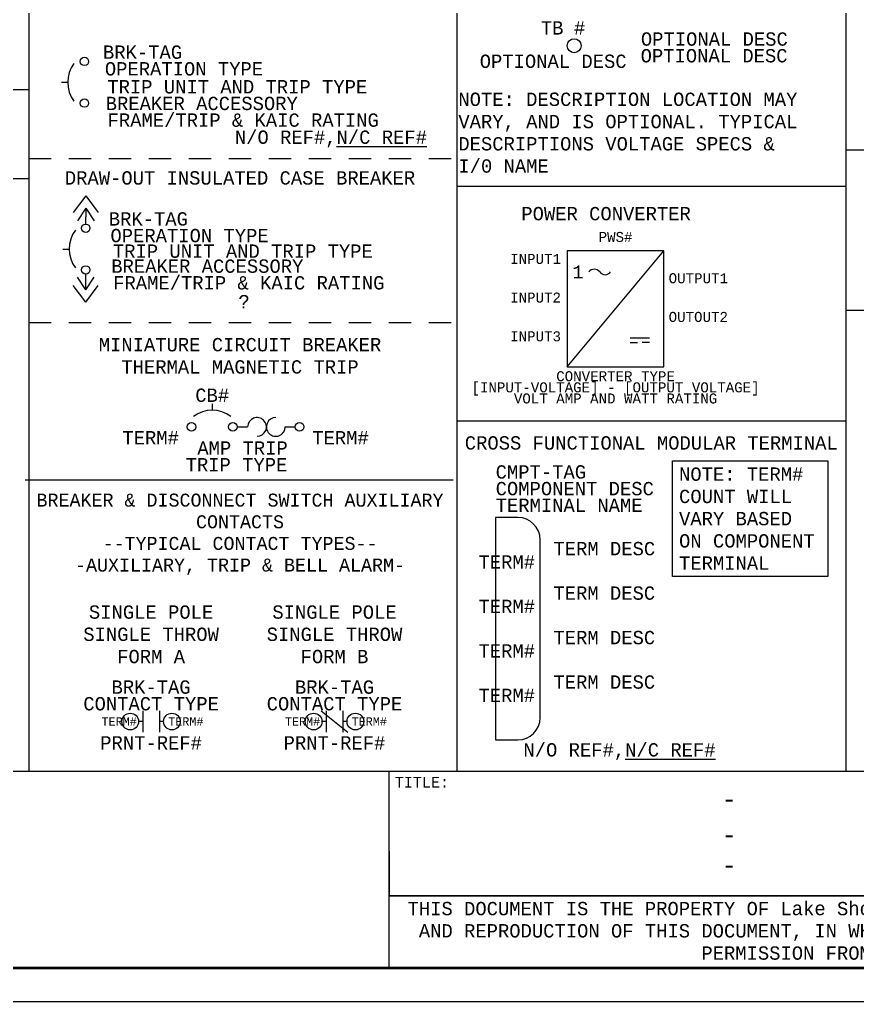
# Model space of a CAD drawing. Header units: inches. Extents: x -0.2 to 16.8, y -0.2 to 10.8.
# Drawn here: x 7.07 to 11.78, y -0.19 to 5.33 of the extents above; entities that cross this region are included whole.
import ezdxf
from ezdxf.enums import TextEntityAlignment as Align

# ---------------------------------------------------------------- set-up
doc = ezdxf.new("R2010")
doc.units = ezdxf.units.IN
doc.header["$LTSCALE"] = 0.25
doc.header["$MEASUREMENT"] = 0
doc.linetypes.add('DASHED', pattern=[0.75, 0.5, -0.25])
doc.layers.get('0').update_dxf_attribs({"linetype": 'CONTINUOUS'})
doc.layers.add('Border', color=250, linetype='CONTINUOUS', plot=False)
for name, color, linetype in [('DESC', 150, 'CONTINUOUS'), ('LOC', 8, 'CONTINUOUS'), ('MISC', 7, 'CONTINUOUS'), ('SYMS', 7, 'CONTINUOUS'), ('TAGFIXED', 7, 'CONTINUOUS'), ('TAGS', 150, 'CONTINUOUS'), ('TERMS', 123, 'CONTINUOUS'), ('TITLEBLOCK', 7, 'CONTINUOUS'), ('WIRES', 7, 'CONTINUOUS'), ('XREF', 7, 'CONTINUOUS'), ('XREFCHILD', 134, 'CONTINUOUS')]:
    doc.layers.add(name, color=color, linetype=linetype)
doc.styles.add('Mono 821', font='monos.ttf', dxfattribs={"height": 1.8})
doc.styles.add('Mono 821 Leader', font='monos.ttf', dxfattribs={"height": 0.075})
doc.styles.get("Standard").update_dxf_attribs({"font": 'SIMPLEX'})
doc.styles.add('WD', font='monosb.ttf')
doc.styles.add('WD_IEC', font='monosb.ttf', dxfattribs={"width": 0.9, "height": 4})

# ---------------------------------------------------------------- blocks, each defined once
blk = doc.blocks.new('ECAD_LSE_Custom_TB_2.0')
at = {"layer": 'Border', "linetype": 'Continuous'}
blk.add_lwpolyline([(0, 0), (17, 0), (17, 11), (0, 11)], close=True, dxfattribs=at)
at = {"layer": 'TITLEBLOCK', "linetype": 'Continuous'}
for p, q in [((0.1875, 1.2933), (16.8125, 1.2933)), ((9.3392, 0.8438), (9.3392, 0.5938))]:
    blk.add_line(p, q, dxfattribs=at)
at = {"layer": 'TITLEBLOCK', "color": 7, "linetype": 'Continuous'}
for p, q in [((9.3392, 0.1875), (9.3392, 1.2933)), ((13.1913, 0.5938), (9.3392, 0.5938))]:
    blk.add_line(p, q, dxfattribs=at)
at = {"layer": 'TITLEBLOCK', "color": 7, "linetype": 'Continuous', "const_width": 0.0152}
blk.add_lwpolyline([(0.1875, 10.8125), (0.1875, 0.1875), (16.8125, 0.1875), (16.8125, 10.8125)], close=True, dxfattribs=at)
at = {"layer": 'TITLEBLOCK', "linetype": 'Continuous'}
blk.add_lwpolyline([(13.1913, 0.1875), (9.3392, 0.1875), (9.3392, 0.5938), (13.1913, 0.5938)], dxfattribs=at)
at = {"layer": 'TITLEBLOCK', "style": 'Mono 821'}
blk.add_text('TITLE:', height=0.06, dxfattribs=at).set_placement((9.3705, 1.2621), align=Align.TOP_LEFT)
at = {"layer": 'TITLEBLOCK', "linetype": 'Continuous', "insert": (12.3652, 0.3961), "char_height": 0.075, "attachment_point": 5, "style": 'Mono 821 Leader'}
blk.add_mtext_dynamic_manual_height_columns('\\pxqc;THIS DOCUMENT IS THE PROPERTY OF Lake Shore Electric LLC.  UNDER COPYRIGHT LAW, DISTRIBUTION AND REPRODUCTION OF THIS DOCUMENT, IN WHOLE OR IN PART,IS PROHIBITED WITHOUT PRIOR WRITTEN PERMISSION FROM Lake Shore Electric LLC.', width=6.05654, gutter_width=0.375, heights=[0], dxfattribs=at)
at = {"layer": 'TITLEBLOCK', "linetype": 'Continuous', "lineweight": 30, "flags": 104}
blk.add_attdef('SYSTEM_SPECS', text='', height=0.075, dxfattribs=at).set_placement((13.25, 10.7188), align=Align.TOP_LEFT)
at = {"layer": 'TITLEBLOCK', "linetype": 'Continuous', "style": 'Mono 821'}
blk.add_attdef('PROJECT_NAME', text='', height=0.1, dxfattribs=at).set_placement((13.5075, 1.2089), align=Align.MIDDLE_LEFT)
blk.add_attdef('CUSTOMER_DESIGNATION', text='', height=0.1, dxfattribs=at).set_placement((11.25, 1.1875), align=Align.TOP_CENTER)
for tag, p in [('CUSTOMER', (14.4154, 1)), ('SCALE', (16.0901, 0.9724)), ('SWBD_AMP_VOLT_KAIC_NEMA', (11.25, 0.9375)), ('CUSTOMER_2', (14.4154, 0.8438)), ('CUSTOMER_3', (14.4154, 0.6875)), ('QUOTE_NUMBER', (16.0636, 0.7097)), ('DWG_NUMBER', (16.1041, 0.3594))]:
    blk.add_attdef(tag, text='', height=0.1, dxfattribs=at).set_placement(p, align=Align.MIDDLE_CENTER)
blk.add_attdef('DWG_TYPE', text='', height=0.1, dxfattribs=at).set_placement((11.25, 0.6875), align=Align.BOTTOM_CENTER)
blk = doc.blocks.new('HCB11TH')
for p, q in [((0, 0.1295), (0, 0.0949)), ((0.1406, 0), (0.1992, 0)), ((0.4102, 0), (0.4673, 0))]:
    blk.add_line(p, q)
for centre in [(-0.1165, 0), (0.1165, 0), (0.4915, 0)]:
    blk.add_circle(centre, 0.0242)
for centre, radius, start, end in [((0, -0.082), 0.1758, 53.1301, 126.8699), ((0.252, 0), 0.0527, 270.001, 180.002), ((0.3574, 0), 0.0527, 90, 0.001)]:
    blk.add_arc(centre, radius, start, end)
at = {"style": 'WD'}
for tag, p in [('INST', (0, 0.6194)), ('LOC', (0, 0.4922)), ('DESC1', (0, 0.375)), ('DESC2', (0, 0.2812)), ('TAG1', (0, 0.1406)), ('RATING1', (0, -0.1406)), ('XREF', (0, -0.239))]:
    blk.add_attdef(tag, text='', height=0.075, dxfattribs=at).set_placement(p, align=Align.CENTER)
for tag, p, height, flags in [('X2LINK', (0, 0.1641), 0.0075, 1), ('FAMILY', (0.1535, 0.1143), 0.0075, 9), ('X4TERM01', (-0.1406, 0), 0.00938, 1), ('X8LINK', (0, 0), 0.0075, 1), ('X1TERM02', (0.5156, 0), 0.00938, 1)]:
    blk.add_attdef(tag, p, '', height=height, dxfattribs=dict(at, flags=flags))
at = {"linetype": 'Continuous', "style": 'WD', "flags": 9}
for tag, p in [('MFG', (0.1708, 0.0665)), ('CAT', (0.1723, 0.0811)), ('ASSYCODE', (0.1641, 0.0469))]:
    blk.add_attdef(tag, text='', height=0.0075, dxfattribs=at).set_placement(p, align=Align.CENTER)
at = {"linetype": 'Continuous', "style": 'WD', "flags": 8}
blk.add_attdef('TERM01', text='', height=0.075, dxfattribs=at).set_placement((-0.1875, -0.0235), align=Align.TOP_RIGHT)
blk.add_attdef('TERM02', text='', height=0.075, dxfattribs=at).set_placement((0.5625, -0.0235), align=Align.TOP_LEFT)
blk = doc.blocks.new('HCB21IT')
at = {"linetype": 'Continuous'}
for p, q in [((-0.0469, 0.06), (-0.0469, -0.06)), ((0.0469, 0.06), (0.0469, -0.06))]:
    blk.add_line(p, q, dxfattribs=at)
for p, q in [((-0.0469, 0), (-0.0703, 0)), ((0.0703, 0), (0.0469, 0))]:
    blk.add_line(p, q)
for centre in [(-0.1172, 0), (0.1172, 0)]:
    blk.add_circle(centre, 0.0469)
at = {"style": 'WD'}
for tag, p in [('INST', (0, 0.3188)), ('LOC', (0, 0.1916)), ('TAG2', (0, 0.0744)), ('XREF', (0, -0.1574)), ('DESC1', (0, -0.2934)), ('DESC2', (0, -0.3872))]:
    blk.add_attdef(tag, text='', height=0.075, dxfattribs=at).set_placement(p, align=Align.CENTER)
for tag, p, height in [('X2LINK', (0, 0.1289), 0.0075), ('X1TERM02', (0.1641, 0), 0.00938), ('X8LINK', (0, -0.1289), 0.0075)]:
    blk.add_attdef(tag, p, '', height=height, dxfattribs=at)
at = {"linetype": 'Continuous', "style": 'WD', "flags": 8}
for tag, p in [('TERM01', (-0.1172, 0)), ('TERM02', (0.1172, 0))]:
    blk.add_attdef(tag, text='', height=0.0469, dxfattribs=at).set_placement(p, align=Align.MIDDLE_CENTER)
at = {"style": 'WD'}
for tag, p, height, flags in [('X4TERM01', (-0.1641, 0), 0.00938, 1), ('CONTACT', (0.073, 0.0272), 0.0075, 1), ('FAMILY', (0.073, 0.0397), 0.0075, 9)]:
    blk.add_attdef(tag, p, '', height=height, dxfattribs=dict(at, flags=flags))
blk = doc.blocks.new('HCN1_11P_4FCB')
at = {"layer": 'SYMS', "linetype": 'Continuous'}
for p, q in [((0.125, 0.25), (0, 0.25)), ((0, 0.25), (0, -1)), ((0.25, -0.875), (0.25, 0.125)), ((0, -1), (0.125, -1))]:
    blk.add_line(p, q, dxfattribs=at)
for centre, start, end in [((0.125, 0.125), 360, 90), ((0.125, -0.875), 270, 0)]:
    blk.add_arc(centre, 0.125, start, end, dxfattribs=at)
at = {"layer": 'SYMS', "style": 'WD'}
for tag, p in [('INST', (0.1055, 0.75)), ('LOC', (0.1055, 0.6328)), ('DESC1', (0.1055, 0.5156)), ('DESC2', (0.1055, 0.4218)), ('TAG1', (0.1055, 0.2812)), ('XREF', (0.75, 0.3))]:
    blk.add_attdef(tag, p, '', height=0.075, dxfattribs=at)
for tag, p, height, flags in [('ACE_FLAG', (0.0363, 0.1096), 0.075, 9), ('WDBLKNAM', (0.1312, 0.0937), 0.075, 9), ('GENDER', (0.082, 0.0597), 0.075, 9), ('FAMILY', (0.0363, 0.0908), 0.0075, 9), ('X1TERM01P', (0.25, 0), 0.0075, 1), ('X1TERM02P', (0.25, -0.25), 0.0075, 1), ('X1TERM03P', (0.25, -0.5), 0.0075, 1), ('X1TERM04P', (0.25, -0.75), 0.0075, 1), ('X8LINK', (0.125, -1.0312), 0.0075, 1)]:
    blk.add_attdef(tag, p, '', height=height, dxfattribs=dict(at, flags=flags))
at = {"layer": 'SYMS', "linetype": 'Continuous', "style": 'WD', "flags": 8}
for tag, p in [('TERMDESC01P', (0.325, 0.0375)), ('TERMDESC02P', (0.325, -0.2125)), ('TERMDESC03P', (0.325, -0.4625)), ('TERMDESC04P', (0.325, -0.7125))]:
    blk.add_attdef(tag, p, '', height=0.075, dxfattribs=at)
at = {"layer": 'SYMS', "linetype": 'Continuous', "style": 'WD', "flags": 9}
for tag, p in [('ASSYCODE', (0.0343, 0.0486)), ('MFG', (0.0379, 0.0589)), ('CAT', (0.0394, 0.0734))]:
    blk.add_attdef(tag, text='', height=0.0075, dxfattribs=at).set_placement(p, align=Align.CENTER)
at = {"layer": 'SYMS', "color": 7, "style": 'WD'}
for tag, p in [('X1_TINY_DOT_DONT_REMOVE_01P', (0.25, 0)), ('X1_TINY_DOT_DONT_REMOVE_02P', (0.25, -0.25)), ('X1_TINY_DOT_DONT_REMOVE_03P', (0.25, -0.5)), ('X1_TINY_DOT_DONT_REMOVE_04P', (0.25, -0.75))]:
    blk.add_attdef(tag, p, '', height=0.075, dxfattribs=at)
at = {"layer": 'SYMS', "linetype": 'Continuous', "style": 'WD', "flags": 8}
for tag, p in [('TERM01P', (0.125, 0)), ('TERM02P', (0.125, -0.25)), ('TERM03P', (0.125, -0.5)), ('TERM04P', (0.125, -0.75))]:
    blk.add_attdef(tag, text='', height=0.075, dxfattribs=at).set_placement(p, align=Align.MIDDLE_CENTER)
for tag, p in [('X1WIRE01P', (0.325, -0.0375)), ('X1WIRE02P', (0.325, -0.2875)), ('X1WIRE03P', (0.325, -0.5375)), ('X1WIRE04P', (0.325, -0.7875))]:
    blk.add_attdef(tag, text='', height=0.075, dxfattribs=at).set_placement(p, align=Align.TOP_LEFT)
blk = doc.blocks.new('VCB1')
blk.add_line((-0.1284, 0), (-0.0938, 0))
for centre in [(0, 0.1172), (0, -0.1172)]:
    blk.add_circle(centre, 0.0234)
blk.add_arc((0.082, 0), 0.1758, 143.1301, 216.8699)
at = {"style": 'WD'}
for tag, p in [('INST', (-0.2461, 0.3047)), ('LOC', (-0.2461, 0.1641)), ('TAG1', (-0.2446, 0.0248)), ('RATING1', (-0.2461, -0.1172)), ('DESC1', (-0.2433, -0.2578)), ('DESC2', (-0.2433, -0.3703))]:
    blk.add_attdef(tag, text='', height=0.075, dxfattribs=at).set_placement(p, align=Align.RIGHT)
for tag, height, flags, p in [('TERM01', 0.075, 8, (-0.0412, 0.155)), ('FAMILY', 0.0075, 9, (-0.1066, -0.0273)), ('CAT', 0.0075, 9, (-0.1066, -0.0548)), ('CONTACT', 0.0075, 9, (-0.0966, -0.0968)), ('MFG', 0.0075, 9, (-0.1066, -0.0661))]:
    blk.add_attdef(tag, text='', height=height, dxfattribs=dict(at, flags=flags)).set_placement(p, align=Align.RIGHT)
at = {"style": 'WD', "flags": 1}
for tag, p in [('X2TERM01', (0, 0.1406)), ('X8TERM02', (0, -0.1406))]:
    blk.add_attdef(tag, p, '', height=0.00938, dxfattribs=at)
at = {"style": 'WD'}
for tag, p, height in [('X4LINK', (-0.1992, 0), 0.0075), ('X1LINK', (0, 0), 0.0075), ('XREF', (0.1406, -0.0281), 0.075)]:
    blk.add_attdef(tag, p, '', height=height, dxfattribs=at)
at = {"style": 'WD', "flags": 9}
blk.add_attdef('ASSYCODE', text='', height=0.0075, dxfattribs=at).set_placement((-0.115, -0.0796), align=Align.CENTER)
at = {"style": 'WD', "flags": 8}
blk.add_attdef('TERM02', text='', height=0.075, dxfattribs=at).set_placement((-0.0305, -0.1601), align=Align.TOP_RIGHT)
blk = doc.blocks.new('VC01PJ')
for p, q in [((0, 0.0469), (-0.0703, -0.0469)), ((0, 0.0469), (0.0703, -0.0469)), ((0, -0.0234), (-0.0469, -0.0938)), ((0, -0.0234), (0.0469, -0.0938)), ((0, -0.0234), (0, -0.0703))]:
    blk.add_line(p, q)
at = {"style": 'WD'}
for tag, p in [('INST', (-0.1172, 0.3047)), ('LOC', (-0.1172, 0.1875)), ('TAG1', (-0.1172, 0.0703)), ('DESC1', (-0.1172, -0.0469)), ('DESC2', (-0.1172, -0.1407))]:
    blk.add_attdef(tag, text='', height=0.075, dxfattribs=at).set_placement(p, align=Align.RIGHT)
at = {"linetype": 'Continuous', "style": 'WD', "flags": 8}
blk.add_attdef('TERM02', (0.0352, 0.0469), '', height=0.075, dxfattribs=at)
at = {"style": 'WD'}
for tag, p, height, flags in [('FAMILY', (-0.0988, 0.0477), 0.0075, 9), ('X2TERM02', (0, 0.0469), 0.00938, 1), ('X2TERMDESC02', (0.0196, 0.0312), 0.0075, 1), ('X8TERM01', (0, -0.0703), 0.00938, 1), ('X8TERMDESC01', (0.0098, -0.086), 0.0075, 1)]:
    blk.add_attdef(tag, p, '', height=height, dxfattribs=dict(at, flags=flags))
at = {"linetype": 'Continuous', "style": 'WD', "flags": 9}
for tag, p in [('MFG', (-0.0815, 0)), ('CAT', (-0.08, 0.0146)), ('ASSYCODE', (-0.0818, -0.0105))]:
    blk.add_attdef(tag, text='', height=0.0075, dxfattribs=at).set_placement(p, align=Align.CENTER)
at = {"style": 'WD'}
for tag, p in [('X4LINK', (-0.0938, -0.0469)), ('X1LINK', (0.0938, -0.0469))]:
    blk.add_attdef(tag, p, '', height=0.0075, dxfattribs=at)
at = {"linetype": 'Continuous', "style": 'WD', "flags": 8}
blk.add_attdef('TERM01', text='', height=0.075, dxfattribs=at).set_placement((0.0352, -0.1172), align=Align.TOP_LEFT)
blk = doc.blocks.new('VC02PJ')
for p, q in [((0, 0.0469), (-0.0703, -0.0469)), ((0, 0.0469), (0.0703, -0.0469)), ((0, -0.0234), (-0.0469, -0.0938)), ((0, -0.0234), (0.0469, -0.0938)), ((0, -0.0234), (0, -0.0703))]:
    blk.add_line(p, q)
at = {"style": 'WD'}
for tag, p in [('INST', (-0.1172, 0.3047)), ('LOC', (-0.1172, 0.1875)), ('TAG2', (-0.1172, 0.0703)), ('DESC1', (-0.1172, -0.0469)), ('DESC2', (-0.1172, -0.1407))]:
    blk.add_attdef(tag, text='', height=0.075, dxfattribs=at).set_placement(p, align=Align.RIGHT)
at = {"linetype": 'Continuous', "style": 'WD', "flags": 8}
blk.add_attdef('TERM01', (0.0352, 0.0469), '', height=0.075, dxfattribs=at)
at = {"style": 'WD'}
for tag, p, height, flags in [('FAMILY', (-0.0988, 0.0477), 0.0075, 9), ('X2TERM01', (0, 0.0469), 0.00938, 1), ('X2TERMDESC01', (0.0196, 0.0332), 0.0075, 1), ('X8TERMDESC02', (0.0171, -0.0542), 0.0075, 1), ('X8TERM02', (0, -0.0703), 0.00938, 1)]:
    blk.add_attdef(tag, p, '', height=height, dxfattribs=dict(at, flags=flags))
for tag, p in [('X4LINK', (-0.0938, -0.0469)), ('X1LINK', (0.0938, -0.0469))]:
    blk.add_attdef(tag, p, '', height=0.0075, dxfattribs=at)
at = {"linetype": 'Continuous', "style": 'WD', "flags": 8}
blk.add_attdef('TERM02', text='', height=0.075, dxfattribs=at).set_placement((0.0352, -0.1172), align=Align.TOP_LEFT)
blk = doc.blocks.new('HCR22T')
at = {"linetype": 'Continuous'}
for p, q in [((-0.075, 0.06), (0.075, -0.06)), ((-0.0469, 0.06), (-0.0469, -0.06)), ((0.0469, 0.06), (0.0469, -0.06))]:
    blk.add_line(p, q, dxfattribs=at)
for p, q in [((-0.0469, 0), (-0.0703, 0)), ((0.0703, 0), (0.0469, 0))]:
    blk.add_line(p, q)
for centre in [(-0.1172, 0), (0.1172, 0)]:
    blk.add_circle(centre, 0.0469)
at = {"style": 'WD'}
for tag, p in [('INST', (0, 0.3381)), ('LOC', (0, 0.2109)), ('TAG2', (0, 0.0938)), ('XREF', (0, -0.1574)), ('DESC1', (0, -0.2902)), ('DESC2', (0, -0.384)), ('DESC3', (0, -0.4777))]:
    blk.add_attdef(tag, text='', height=0.075, dxfattribs=at).set_placement(p, align=Align.CENTER)
for tag, p in [('X2LINK', (0, 0.0938)), ('X8LINK', (0, -0.0938))]:
    blk.add_attdef(tag, p, '', height=0.0075, dxfattribs=at)
at = {"linetype": 'Continuous', "style": 'WD', "flags": 8}
for tag, p in [('TERM01', (-0.1172, 0)), ('TERM02', (0.1172, 0))]:
    blk.add_attdef(tag, text='', height=0.0469, dxfattribs=at).set_placement(p, align=Align.MIDDLE_CENTER)
at = {"style": 'WD'}
for tag, p, height, flags in [('X4TERM01', (-0.1641, 0), 0.00938, 1), ('CONTACT', (0.073, 0.0272), 0.0075, 1), ('FAMILY', (0.073, 0.0397), 0.0075, 9), ('X1TERM02', (0.1641, 0), 0.00938, 1)]:
    blk.add_attdef(tag, p, '', height=height, dxfattribs=dict(at, flags=flags))
blk = doc.blocks.new('HT0002')
blk.add_circle((0, 0), 0.0524)
at = {"style": 'WD'}
for tag, p in [('INST', (0.0469, 0.3147)), ('LOC', (0.0469, 0.1875)), ('DESC1', (0.0399, -0.2888))]:
    blk.add_attdef(tag, p, '', height=0.075, dxfattribs=at)
at = {"linetype": 'Continuous', "style": 'WD', "flags": 8}
for tag, p, height in [('TERM01', (0.0469, 0.0703), 0.0938), ('TAGSTRIP', (0.0399, -0.1716), 0.075), ('DESC2', (0.0399, -0.3826), 0.075), ('DESC3', (0.0399, -0.4763), 0.075)]:
    blk.add_attdef(tag, p, '', height=height, dxfattribs=at)
at = {"style": 'WD', "flags": 1}
for tag, p, height in [('STRIPSEQ', (0, 0), 0.075), ('LINKTERM', (0, -0.0014), 0.075), ('X2PIN01', (0.0244, 0.0629), 0.075), ('X1PIN01', (0.0651, 0.0123), 0.075), ('X4PIN01', (-0.0853, -0.0282), 0.075), ('X4TERM01', (-0.0524, 0), 0.00938), ('X4TERMDESC01', (-0.0414, -0.0172), 0.0187), ('X2TERMDESC01', (-0.0045, 0.0215), 0.0187), ('X2TERM01', (0, 0.0524), 0.00938), ('X8PIN01', (0.0192, -0.0721), 0.075), ('X1TERMDESC01', (0.0294, 0.0052), 0.0187), ('X1TERM01', (0.0524, 0), 0.00938), ('X8TERM01', (0, -0.0524), 0.00938), ('X8TERMDESC01', (0, -0.0402), 0.0187)]:
    blk.add_attdef(tag, p, '', height=height, dxfattribs=at)
at = {"style": 'WD', "width": 0.7, "flags": 1}
blk.add_attdef('ASSYCODE', (0.0469, -0.2109), '', height=0.0075, dxfattribs=at)
at = {"linetype": 'Continuous', "style": 'WD', "width": 0.8, "flags": 1}
blk.add_attdef('MFG', text='', height=0.082, dxfattribs=at).set_placement((0.0662, -0.3047), align=Align.RIGHT)
blk.add_attdef('CAT', (0.1599, -0.3047), '', height=0.082, dxfattribs=at)
blk = doc.blocks.new('HPW1_1PH')
for p, q in [((0, -0.7255), (0.7255, 0.1451)), ((0.472, -0.5077), (0.6172, -0.5077)), ((0.472, -0.544), (0.5265, -0.544)), ((0.6172, -0.544), (0.5628, -0.544))]:
    blk.add_line(p, q)
blk.add_lwpolyline([(0.7255, 0.1451), (0, 0.1451), (0, -0.7255), (0.7255, -0.7255)], close=True)
for centre, start, end in [((0.2032, -0.0449), 36.8699, 143.1301), ((0.2844, 0.0161), 216.8699, 323.1301)]:
    blk.add_arc(centre, 0.0508, start, end)
at = {"style": 'WD_IEC'}
blk.add_text('1', height=0.0975, dxfattribs=at).set_placement((0.1219, -0.0144), align=Align.MIDDLE_RIGHT)
at = {"style": 'WD'}
for tag, p in [('INST', (0.3628, 0.4922)), ('LOC', (0.3628, 0.3516)), ('TAG1', (0.3628, 0.2109)), ('RATING1', (0.3628, -0.8906)), ('DESC1', (0.3628, -1.0312)), ('DESC2', (0.3628, -1.1438)), ('DESC3', (0.3628, -1.2562))]:
    blk.add_attdef(tag, text='', height=0.075, dxfattribs=at).set_placement(p, align=Align.CENTER)
at = {"style": 'WD', "flags": 8}
for tag, p in [('TERM01', (-0.0464, 0.0464)), ('TERM02', (-0.0464, -0.2436)), ('TERM03', (-0.0464, -0.534))]:
    blk.add_attdef(tag, text='', height=0.075, dxfattribs=at).set_placement(p, align=Align.RIGHT)
at = {"style": 'WD', "flags": 9}
for tag, p in [('ASSYCODE', (0.3628, 0.0852)), ('FAMILY', (0.3628, 0.0671)), ('CAT', (0.3628, 0.1033)), ('MFG', (0.3628, 0.1199))]:
    blk.add_attdef(tag, text='', height=0.0116, dxfattribs=at).set_placement(p, align=Align.CENTER)
at = {"style": 'WD'}
for tag, p, height, flags in [('X4TERM01', (0, 0), 0.0145, 1), ('TERM04', (0.7607, -0.0987), 0.075, 8), ('X1TERM04', (0.7255, -0.1451), 0.0145, 1), ('X4TERM02', (0, -0.29), 0.0145, 1), ('TERM05', (0.7607, -0.3889), 0.075, 8), ('X1TERM05', (0.7255, -0.4353), 0.0145, 1), ('X4TERM03', (0, -0.5804), 0.0145, 1)]:
    blk.add_attdef(tag, p, '', height=height, dxfattribs=dict(at, flags=flags))

msp = doc.modelspace()

# ---------------------------------------------------------------- linework, layer by layer
at = {"linetype": 'DASHED'}
for p, q in [((11.7188, 4.5976), (14.125, 4.5976)), ((7.125, 4.5503), (9.5313, 4.5503)), ((7.125, 3.627), (9.5313, 3.627))]:
    msp.add_line(p, q, dxfattribs=at)
at = {"linetype": 'Continuous'}
for p, q in [((9.5313, 4.3944), (11.7188, 4.3944)), ((11.7188, 3.6964), (14.125, 3.6964)), ((9.5313, 3.0747), (11.7188, 3.0747)), ((7.1048, 2.7437), (9.511, 2.7437))]:
    msp.add_line(p, q, dxfattribs=at)
at = {"layer": 'TITLEBLOCK', "linetype": 'Continuous'}
for p, q in [((7.125, 9.9987), (7.125, 1.1043)), ((9.5313, 9.655), (9.5313, 1.1043)), ((11.7188, 9.655), (11.7188, 1.1043)), ((3.375, 4.9375), (7.125, 4.9375)), ((3.375, 4.4375), (7.125, 4.4375))]:
    msp.add_line(p, q, dxfattribs=at)
at = {"layer": 'WIRES', "linetype": 'Continuous'}
for p, q in [((7.4453, 4.1812), (7.4453, 4.2226)), ((7.4453, 3.8585), (7.4453, 3.8999))]:
    msp.add_line(p, q, dxfattribs=at)

# ---------------------------------------------------------------- block references
at = {"linetype": 'Continuous'}
ref = msp.add_blockref('ECAD_LSE_Custom_TB_2.0', (-0.1875, -0.1891), dxfattribs=at)
ref.add_attrib('CUSTOMER_DESIGNATION', '-', dxfattribs={"layer": 'TITLEBLOCK', "linetype": 'Continuous', "height": 0.1, "style": 'Mono 821'}).set_placement((11.0625, 0.9984), align=Align.TOP_CENTER)
ref.add_attrib('DWG_TYPE', '-', dxfattribs={"layer": 'TITLEBLOCK', "linetype": 'Continuous', "height": 0.1, "style": 'Mono 821'}).set_placement((11.0625, 0.4984), align=Align.BOTTOM_CENTER)
ref.add_attrib('SWBD_AMP_VOLT_KAIC_NEMA', '-', dxfattribs={"layer": 'TITLEBLOCK', "linetype": 'Continuous', "height": 0.1, "style": 'Mono 821'}).set_placement((11.0625, 0.7484), align=Align.MIDDLE_CENTER)
at = {"layer": 'SYMS', "linetype": 'Continuous'}
ref = msp.add_blockref('HT0002', (10.1916, 5.1838), dxfattribs=dict(at, xscale=0.75, yscale=0.75, zscale=0.75))
ref.add_attrib('DESC3', 'OPTIONAL DESC', (9.6603, 5.0588), dxfattribs={"layer": 'DESC', "linetype": 'Continuous', "height": 0.075, "style": 'WD', "flags": 8})
ref.add_attrib('DESC2', 'OPTIONAL DESC', (10.5652, 5.09), dxfattribs={"layer": 'DESC', "linetype": 'Continuous', "height": 0.075, "style": 'WD', "flags": 8})
ref.add_attrib('DESC1', 'OPTIONAL DESC', (10.5666, 5.1838), dxfattribs={"layer": 'DESC', "height": 0.075, "style": 'WD'})
ref.add_attrib('TERM01', '#', (10.1902, 5.2463), dxfattribs={"layer": 'TERMS', "linetype": 'Continuous', "height": 0.075, "style": 'WD', "flags": 8})
ref.add_attrib('TAGSTRIP', 'TB', (10.0041, 5.2463), dxfattribs={"layer": 'TAGS', "linetype": 'Continuous', "height": 0.075, "style": 'WD', "flags": 8})
ref = msp.add_blockref('VCB1', (7.4375, 4.978), dxfattribs=at)
ref.add_attrib('INST', 'OPERATION TYPE', dxfattribs={"layer": 'LOC', "height": 0.075, "style": 'WD'}).set_placement((8.4423, 5.0163), align=Align.RIGHT)
ref.add_attrib('RATING1', 'FRAME/TRIP & KAIC RATING', dxfattribs={"layer": 'MISC', "height": 0.075, "style": 'WD'}).set_placement((9.0931, 4.728), align=Align.RIGHT)
ref.add_attrib('DESC2', 'BREAKER ACCESSORY', dxfattribs={"layer": 'DESC', "height": 0.075, "style": 'WD'}).set_placement((8.6376, 4.8218), align=Align.RIGHT)
ref.add_attrib('DESC1', 'TRIP UNIT AND TRIP TYPE', dxfattribs={"layer": 'DESC', "height": 0.075, "style": 'WD'}).set_placement((9.028, 4.9155), align=Align.RIGHT)
ref.add_attrib('XREF', 'N/O REF#,%%uN/C REF#%%u', (8.2835, 4.632), dxfattribs={"layer": 'XREF', "height": 0.075, "style": 'WD'})
ref.add_attrib('TAG1F', 'BRK-TAG', dxfattribs={"layer": 'TAGFIXED', "height": 0.075, "style": 'WD'}).set_placement((7.9868, 5.1101), align=Align.RIGHT)
msp.add_blockref('VC01PJ', (7.4453, 4.2929), dxfattribs=at)
ref = msp.add_blockref('VCB1', (7.4453, 4.0405), dxfattribs=at)
ref.add_attrib('INST', 'OPERATION TYPE', dxfattribs={"layer": 'LOC', "height": 0.075, "style": 'WD'}).set_placement((8.4736, 4.0788), align=Align.RIGHT)
ref.add_attrib('RATING1', 'FRAME/TRIP & KAIC RATING', dxfattribs={"layer": 'MISC', "height": 0.075, "style": 'WD'}).set_placement((9.1244, 3.8132), align=Align.RIGHT)
ref.add_attrib('DESC2', 'BREAKER ACCESSORY', dxfattribs={"layer": 'DESC', "height": 0.075, "style": 'WD'}).set_placement((8.6688, 3.9069), align=Align.RIGHT)
ref.add_attrib('DESC1', 'TRIP UNIT AND TRIP TYPE', dxfattribs={"layer": 'DESC', "height": 0.075, "style": 'WD'}).set_placement((9.0593, 3.9913), align=Align.RIGHT)
ref.add_attrib('XREF', '?', (8.3038, 3.707), dxfattribs={"layer": 'XREF', "height": 0.075, "style": 'WD'})
ref.add_attrib('TAG1F', 'BRK-TAG ', dxfattribs={"layer": 'TAGFIXED', "height": 0.075, "style": 'WD'}).set_placement((8.0831, 4.1726), align=Align.RIGHT)
ref = msp.add_blockref('HPW1_1PH', (10.1522, 3.9224), dxfattribs=dict(at, xscale=0.75, yscale=0.75, zscale=0.75))
ref.add_attrib('TERM01', 'INPUT1', dxfattribs={"layer": 'TERMS', "height": 0.05625, "style": 'WD', "flags": 8}).set_placement((10.1173, 3.9572), align=Align.RIGHT)
ref.add_attrib('TERM02', 'INPUT2', dxfattribs={"layer": 'TERMS', "height": 0.05625, "style": 'WD', "flags": 8}).set_placement((10.1173, 3.7397), align=Align.RIGHT)
ref.add_attrib('TERM03', 'INPUT3', dxfattribs={"layer": 'TERMS', "height": 0.05625, "style": 'WD', "flags": 8}).set_placement((10.1173, 3.5219), align=Align.RIGHT)
ref.add_attrib('TERM04', 'OUTPUT1', (10.7227, 3.8484), dxfattribs={"layer": 'TERMS', "height": 0.05625, "style": 'WD', "flags": 8})
ref.add_attrib('TERM05', 'OUTOUT2', (10.7227, 3.6308), dxfattribs={"layer": 'TERMS', "height": 0.05625, "style": 'WD', "flags": 8})
ref.add_attrib('TAG1F', 'PWS#', dxfattribs={"layer": 'TAGFIXED', "height": 0.05625, "style": 'WD'}).set_placement((10.4242, 4.0806), align=Align.CENTER)
ref.add_attrib('DESC2', '[INPUT-VOLTAGE] - [OUTPUT VOLTAGE]', dxfattribs={"layer": 'DESC', "height": 0.05625, "style": 'WD'}).set_placement((10.4242, 3.2349), align=Align.CENTER)
ref.add_attrib('DESC1', 'CONVERTER TYPE', dxfattribs={"layer": 'DESC', "height": 0.05625, "style": 'WD'}).set_placement((10.4242, 3.2974), align=Align.CENTER)
ref.add_attrib('RATING1', 'VOLT AMP AND WATT RATING', dxfattribs={"layer": 'MISC', "height": 0.05625, "style": 'WD'}).set_placement((10.4242, 3.1724), align=Align.CENTER)
at = {"layer": 'SYMS', "linetype": 'Continuous', "rotation": 180}
msp.add_blockref('VC02PJ', (7.4453, 3.7882), dxfattribs=at)
at = {"layer": 'SYMS', "linetype": 'Continuous'}
ref = msp.add_blockref('HCB11TH', (8.1562, 3.0405), dxfattribs=at)
ref.add_attrib('RATING1', 'AMP TRIP', dxfattribs={"layer": 'MISC', "height": 0.075, "style": 'WD'}).set_placement((8.3267, 2.8843), align=Align.CENTER)
ref.add_attrib('TERM02', 'TERM#', dxfattribs={"layer": 'TERMS', "linetype": 'Continuous', "height": 0.075, "style": 'WD', "flags": 8}).set_placement((8.7188, 3.017), align=Align.TOP_LEFT)
ref.add_attrib('TERM01', 'TERM#', dxfattribs={"layer": 'TERMS', "linetype": 'Continuous', "height": 0.075, "style": 'WD', "flags": 8}).set_placement((7.9688, 3.017), align=Align.TOP_RIGHT)
ref.add_attrib('DESC1', 'TRIP TYPE', dxfattribs={"layer": 'DESC', "height": 0.075, "style": 'WD'}).set_placement((8.2928, 2.7905), align=Align.CENTER)
ref.add_attrib('TAG1F', 'CB#', dxfattribs={"layer": 'TAGFIXED', "height": 0.075, "style": 'WD'}).set_placement((8.1562, 3.1812), align=Align.CENTER)
ref = msp.add_blockref('HCN1_11P_4FCB', (9.75, 2.2812), dxfattribs=at)
ref.add_attrib('XREF', 'N/O REF#,%%uN/C REF#%%u', (9.9062, 1.1875), dxfattribs={"layer": 'XREF', "height": 0.075, "style": 'WD'})
ref.add_attrib('TERMDESC01P', 'TERM DESC', (10.075, 2.3188), dxfattribs={"layer": 'TERMS', "linetype": 'Continuous', "height": 0.075, "style": 'WD', "flags": 8})
ref.add_attrib('TAG1F', 'CMPT-TAG', (9.75, 2.75), dxfattribs={"layer": 'TAGFIXED', "height": 0.075, "style": 'WD'})
ref.add_attrib('DESC1', 'COMPONENT DESC', (9.75, 2.6562), dxfattribs={"layer": 'DESC', "height": 0.075, "style": 'WD'})
ref.add_attrib('DESC2', 'TERMINAL NAME', (9.75, 2.5625), dxfattribs={"layer": 'DESC', "height": 0.075, "style": 'WD'})
ref.add_attrib('TERM01P', 'TERM#', dxfattribs={"layer": 'TERMS', "linetype": 'Continuous', "height": 0.075, "style": 'WD', "flags": 8}).set_placement((9.8125, 2.2812), align=Align.MIDDLE_CENTER)
ref.add_attrib('TERMDESC02P', 'TERM DESC', (10.075, 2.0688), dxfattribs={"layer": 'TERMS', "linetype": 'Continuous', "height": 0.075, "style": 'WD', "flags": 8})
ref.add_attrib('TERM02P', 'TERM#', dxfattribs={"layer": 'TERMS', "linetype": 'Continuous', "height": 0.075, "style": 'WD', "flags": 8}).set_placement((9.8125, 2.0312), align=Align.MIDDLE_CENTER)
ref.add_attrib('TERMDESC03P', 'TERM DESC', (10.075, 1.8188), dxfattribs={"layer": 'TERMS', "linetype": 'Continuous', "height": 0.075, "style": 'WD', "flags": 8})
ref.add_attrib('TERM03P', 'TERM#', dxfattribs={"layer": 'TERMS', "linetype": 'Continuous', "height": 0.075, "style": 'WD', "flags": 8}).set_placement((9.8125, 1.7812), align=Align.MIDDLE_CENTER)
ref.add_attrib('TERMDESC04P', 'TERM DESC', (10.075, 1.5688), dxfattribs={"layer": 'TERMS', "linetype": 'Continuous', "height": 0.075, "style": 'WD', "flags": 8})
ref.add_attrib('TERM04P', 'TERM#', dxfattribs={"layer": 'TERMS', "linetype": 'Continuous', "height": 0.075, "style": 'WD', "flags": 8}).set_placement((9.8125, 1.5312), align=Align.MIDDLE_CENTER)
ref = msp.add_blockref('HCB21IT', (7.8125, 1.3843), dxfattribs=at)
ref.add_attrib('INST', 'CONTACT TYPE', dxfattribs={"layer": 'LOC', "height": 0.075, "style": 'WD'}).set_placement((7.8125, 1.4468), align=Align.CENTER)
ref.add_attrib('XREF', 'PRNT-REF#', dxfattribs={"layer": 'XREFCHILD', "height": 0.075, "style": 'WD'}).set_placement((7.8125, 1.2268), align=Align.CENTER)
ref.add_attrib('TERM01', 'TERM#', dxfattribs={"layer": 'TERMS', "linetype": 'Continuous', "height": 0.04688, "style": 'WD', "flags": 8}).set_placement((7.6329, 1.3843), align=Align.MIDDLE_CENTER)
ref.add_attrib('TERM02', 'TERM#', dxfattribs={"layer": 'TERMS', "linetype": 'Continuous', "height": 0.04688, "style": 'WD', "flags": 8}).set_placement((8.0079, 1.3843), align=Align.MIDDLE_CENTER)
ref.add_attrib('TAG2', 'BRK-TAG', dxfattribs={"layer": 'TAGS', "height": 0.075, "style": 'WD'}).set_placement((7.8125, 1.5405), align=Align.CENTER)
ref = msp.add_blockref('HCR22T', (8.8438, 1.3843), dxfattribs=at)
ref.add_attrib('INST', 'CONTACT TYPE', dxfattribs={"layer": 'LOC', "height": 0.075, "style": 'WD'}).set_placement((8.8438, 1.4468), align=Align.CENTER)
ref.add_attrib('TERM02', 'TERM#', dxfattribs={"layer": 'TERMS', "linetype": 'Continuous', "height": 0.04688, "style": 'WD', "flags": 8}).set_placement((9.0392, 1.3843), align=Align.MIDDLE_CENTER)
ref.add_attrib('TERM01', 'TERM#', dxfattribs={"layer": 'TERMS', "linetype": 'Continuous', "height": 0.04688, "style": 'WD', "flags": 8}).set_placement((8.6642, 1.3843), align=Align.MIDDLE_CENTER)
ref.add_attrib('XREF', 'PRNT-REF#', dxfattribs={"layer": 'XREFCHILD', "height": 0.075, "style": 'WD'}).set_placement((8.8438, 1.2268), align=Align.CENTER)
ref.add_attrib('TAG2', 'BRK-TAG', dxfattribs={"layer": 'TAGS', "height": 0.075, "style": 'WD'}).set_placement((8.8438, 1.5405), align=Align.CENTER)

# ---------------------------------------------------------------- texts
at = {"linetype": 'Continuous', "style": 'Mono 821 Leader'}
for s, width, heights, insert, char_height, attachment_point in [('NOTE: DESCRIPTION LOCATION MAY VARY, AND IS OPTIONAL. TYPICAL DESCRIPTIONS VOLTAGE SPECS & I/0 NAME', 2.007047, [0.5653], (9.5403, 4.4688), 0.075, 7), ('DRAW-OUT INSULATED CASE BREAKER', 2.1875, [0], (8.3125, 4.478), 0.075, 2), ('POWER CONVERTER ', 2.1875, [0], (10.3709, 4.2771), 0.075, 2), ('MINIATURE CIRCUIT BREAKER\\PTHERMAL MAGNETIC TRIP', 2.1875, [0], (8.3125, 3.5405), 0.075, 2), ('CROSS FUNCTIONAL MODULAR TERMINAL', 2.1875, [0], (10.625, 2.9882), 0.075, 2), ('BREAKER & DISCONNECT SWITCH AUXILIARY CONTACTS\\P--TYPICAL CONTACT TYPES--\\P-AUXILIARY, TRIP & BELL ALARM- \\P\\P ', 2.420505, [0.9384], (8.3125, 2.6655), 0.073, 2), ('SINGLE POLE SINGLE THROW\\PFORM A', 0.95927, [0.4156], (7.8125, 1.8741), 0.075, 5), ('SINGLE POLE SINGLE THROW\\PFORM B', 0.945927, [0.469], (8.8438, 1.8741), 0.075, 5)]:
    msp.add_mtext_dynamic_manual_height_columns(s, width=width, gutter_width=0.375, heights=heights, dxfattribs=dict(at, insert=insert, char_height=char_height, attachment_point=attachment_point))
at = {"linetype": 'Continuous', "insert": (10.7812, 2.8125), "char_height": 0.075, "attachment_point": 1, "style": 'Mono 821 Leader', "bg_fill": 16, "box_fill_scale": 1.5, "bg_fill_color": 256, "bg_fill_transparency": 0}
msp.add_mtext_dynamic_manual_height_columns('NOTE: TERM# COUNT WILL VARY BASED ON COMPONENT TERMINAL', width=0.799373, gutter_width=0.375, heights=[0.6981], dxfattribs=at)

doc.saveas('drawing.dxf')
